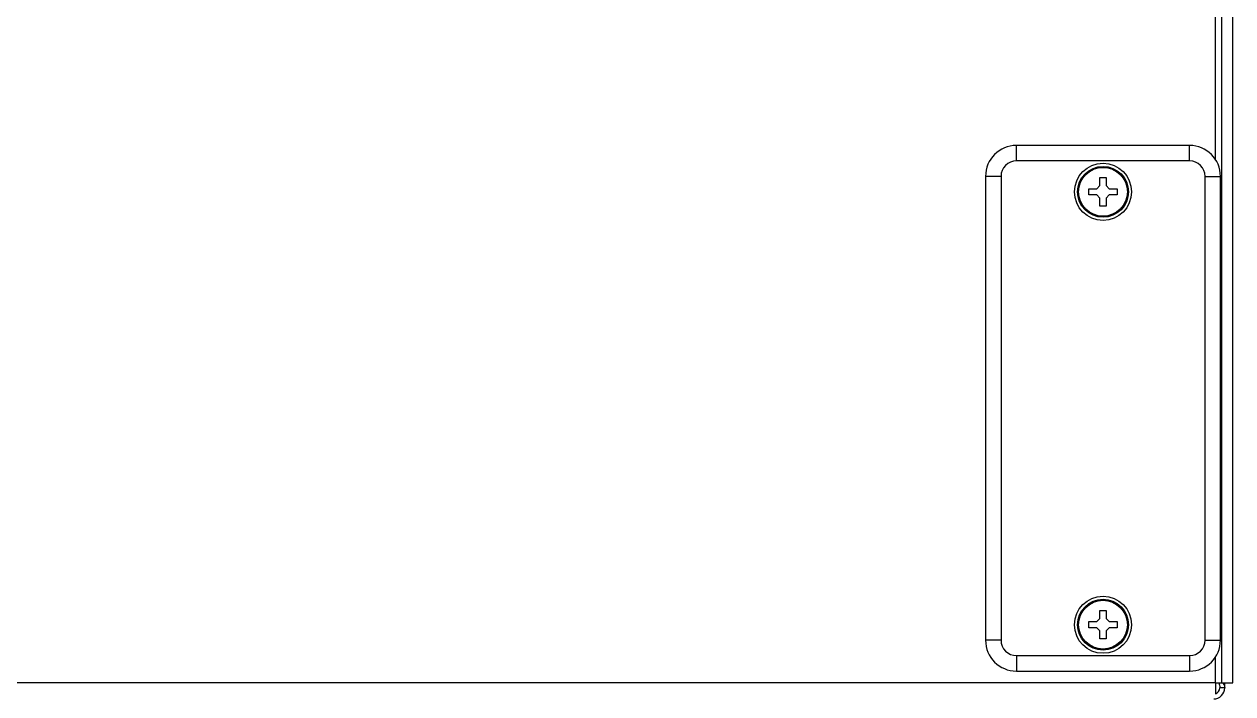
# Model space of a CAD drawing. Header units: millimetres. Extents: x -1686 to 4120, y -1850 to 2563.
# Drawn here: x 661.2 to 856.7, y -1723.1 to -1614.8 of the extents above; entities that cross this region are included whole.
import ezdxf

# ---------------------------------------------------------------- set-up
doc = ezdxf.new("R2010")
doc.units = ezdxf.units.MM
doc.header["$LTSCALE"] = 65.395
doc.layers.get('0').update_dxf_attribs({"linetype": 'CONTINUOUS'})
doc.layers.add('ASSI', color=7, linetype='CONTINUOUS')
doc.layers.add('GEOM', color=7, linetype='CONTINUOUS')

msp = doc.modelspace()

# ---------------------------------------------------------------- linework, layer by layer
at = {"linetype": 'Continuous'}
for p, q in [((849.68, -1634.45), (821.68, -1634.45)), ((816.68, -1639.45), (816.68, -1714.45)), ((835.18, -1639.65), (836.18, -1639.65)), ((835.18, -1640.95), (835.18, -1639.65)), ((836.18, -1639.65), (836.18, -1640.95)), ((854.68, -1714.45), (854.68, -1639.45)), ((833.38, -1641.45), (834.68, -1641.45)), ((833.38, -1642.45), (833.38, -1641.45)), ((834.68, -1641.45), (835.18, -1640.95)), ((836.18, -1640.95), (836.68, -1641.45)), ((836.68, -1641.45), (837.98, -1641.45)), ((837.98, -1641.45), (837.98, -1642.45)), ((834.68, -1642.45), (833.38, -1642.45)), ((835.18, -1642.95), (834.68, -1642.45)), ((835.18, -1644.25), (835.18, -1642.95)), ((836.18, -1644.25), (835.18, -1644.25)), ((836.68, -1642.45), (836.18, -1642.95)), ((836.18, -1642.95), (836.18, -1644.25)), ((837.98, -1642.45), (836.68, -1642.45)), ((835.18, -1709.65), (836.18, -1709.65)), ((835.18, -1710.95), (835.18, -1709.65)), ((836.18, -1709.65), (836.18, -1710.95)), ((833.38, -1711.45), (834.68, -1711.45)), ((833.38, -1712.45), (833.38, -1711.45)), ((834.68, -1712.45), (833.38, -1712.45)), ((834.68, -1711.45), (835.18, -1710.95)), ((835.18, -1712.95), (834.68, -1712.45)), ((836.18, -1710.95), (836.68, -1711.45)), ((836.68, -1712.45), (836.18, -1712.95)), ((836.68, -1711.45), (837.98, -1711.45)), ((837.98, -1712.45), (836.68, -1712.45)), ((837.98, -1711.45), (837.98, -1712.45)), ((835.18, -1714.25), (835.18, -1712.95)), ((836.18, -1714.25), (835.18, -1714.25)), ((836.18, -1712.95), (836.18, -1714.25)), ((821.68, -1719.45), (849.68, -1719.45)), ((855.38, -1722.15), (854.58, -1722.15)), ((855.38, -1722.15), (855.38, -1721.35))]:
    msp.add_line(p, q, dxfattribs=at)
for centre, radius, start, end in [((821.68, -1639.45), 5, 90, 180), ((849.68, -1639.45), 5, 0, 90), ((821.68, -1714.45), 5, 180, 270), ((849.68, -1714.45), 5, 270, 360), ((853.58, -1722.15), 1.8, 270, 360), ((853.58, -1722.15), 1, 287.4902, 360)]:
    msp.add_arc(centre, radius, start, end, dxfattribs=at)
for points, knots in [([(854.39, -1721.35), (854.45, -1721.48), (854.54, -1721.74), (854.58, -1722.02), (854.58, -1722.15)], [0, 0, 0, 0, 0.512989, 1, 1, 1, 1]), ([(855.04, -1721.35), (855.14, -1721.47), (855.31, -1721.72), (855.38, -1722.01), (855.38, -1722.15)], [0, 0, 0, 0, 0.536838, 1, 1, 1, 1])]:
    msp.add_open_spline(points, degree=3, knots=knots, dxfattribs=at)
at = {"layer": 'ASSI', "linetype": 'Continuous'}
for centre, radius in [((835.68, -1641.95), 4), ((835.68, -1641.95), 3.95), ((835.68, -1711.95), 4), ((835.68, -1711.95), 3.95)]:
    msp.add_circle(centre, radius, dxfattribs=at)
at = {"layer": 'GEOM', "linetype": 'Continuous'}
for p, q in [((853.88, -1636.75), (853.88, -960.15)), ((854.88, -1721.35), (854.88, -960.15)), ((856.68, -1721.35), (856.68, -960.15)), ((849.68, -1634.45), (821.68, -1634.45)), ((821.68, -1636.95), (821.68, -1634.45)), ((849.68, -1636.95), (849.68, -1634.45)), ((849.68, -1636.95), (821.68, -1636.95)), ((819.18, -1639.45), (816.68, -1639.45)), ((816.68, -1639.45), (816.68, -1714.45)), ((819.18, -1639.45), (819.18, -1714.45)), ((852.18, -1639.45), (854.68, -1639.45)), ((852.18, -1714.45), (852.18, -1639.45)), ((854.68, -1714.45), (854.68, -1639.45)), ((819.18, -1714.45), (816.68, -1714.45)), ((852.18, -1714.45), (854.68, -1714.45)), ((821.68, -1716.95), (849.68, -1716.95)), ((821.68, -1716.95), (821.68, -1719.45)), ((849.68, -1716.95), (849.68, -1719.45)), ((853.88, -1721.35), (853.88, -1717.15)), ((821.68, -1719.45), (849.68, -1719.45)), ((853.88, -1721.35), (35.08, -1721.35)), ((853.88, -1721.35), (856.68, -1721.35)), ((853.88, -1721.35), (853.88, -1723.15))]:
    msp.add_line(p, q, dxfattribs=at)
for centre, radius in [((835.68, -1641.95), 4.62), ((835.68, -1641.95), 4.12), ((835.68, -1711.95), 4.62), ((835.68, -1711.95), 4.12)]:
    msp.add_circle(centre, radius, dxfattribs=at)
for centre, radius, start, end in [((821.68, -1639.45), 5, 90, 180), ((849.68, -1639.45), 5, 0, 90), ((821.68, -1639.45), 2.5, 90, 180), ((849.68, -1639.45), 2.5, 0, 90), ((821.68, -1714.45), 5, 180, 270), ((821.68, -1714.45), 2.5, 180, 270), ((849.68, -1714.45), 5, 270, 360), ((849.68, -1714.45), 2.5, 270, 360)]:
    msp.add_arc(centre, radius, start, end, dxfattribs=at)

doc.saveas('drawing.dxf')
